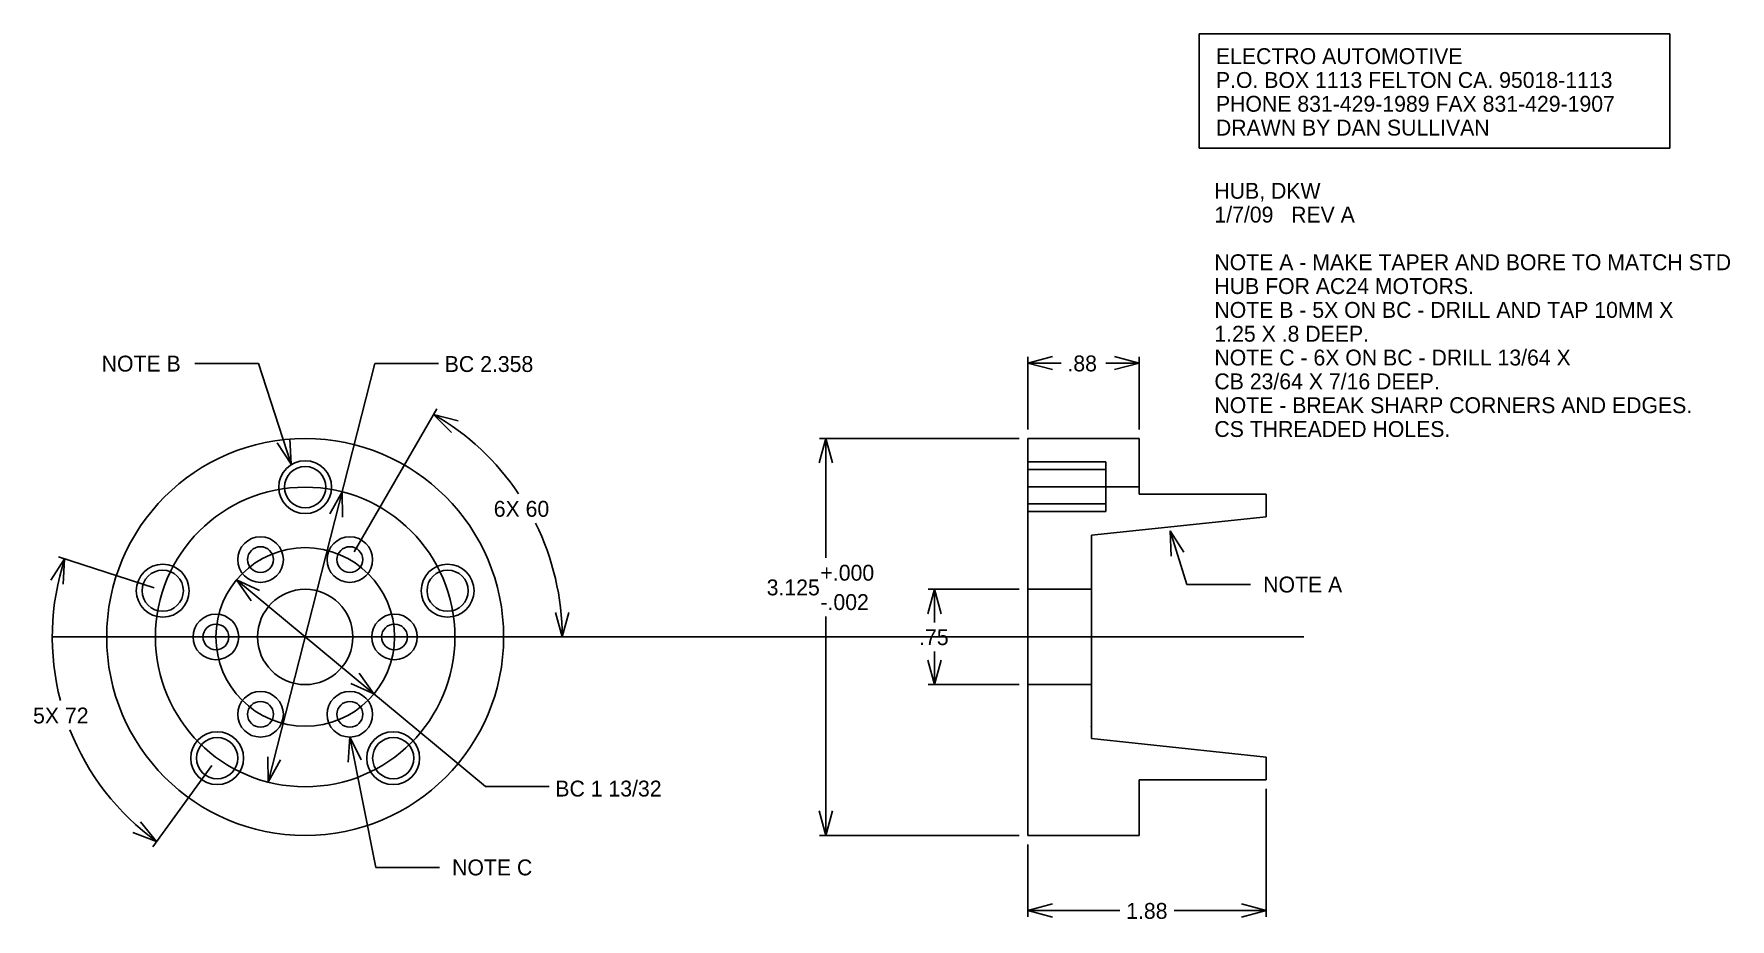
# Model space of a CAD drawing. Extents: x 0.5 to 13.8, y 0.6 to 7.6.
import ezdxf

# ---------------------------------------------------------------- set-up
doc = ezdxf.new("R2010")
doc.units = 0

msp = doc.modelspace()

# ---------------------------------------------------------------- linework, layer by layer
at = {"layer": 'DIM', "color": 7, "linetype": 'CONTINUOUS'}
for p, q in [((9.641683, 7.568941), (13.347567, 7.568941)), ((9.641683, 6.668955), (9.641683, 7.568941)), ((13.347567, 7.568941), (13.347567, 6.668955)), ((13.347567, 6.668955), (9.641683, 6.668955)), ((0.614013, 2.822528), (10.46602, 2.822528))]:
    msp.add_line(p, q, dxfattribs=at)
at = {"layer": 'DIM', "color": 1, "linetype": 'CONTINUOUS'}
for p, q in [((2.236521, 4.974199), (1.736521, 4.974199)), ((2.493358, 4.183141), (2.236521, 4.974199)), ((2.313339, 1.680086), (3.15326, 4.973933)), ((3.15326, 4.973933), (3.65326, 4.973933)), ((8.294265, 4.978581), (8.48745, 5.030345)), ((8.294265, 4.455028), (8.294265, 5.028581)), ((8.294265, 4.978581), (8.48745, 4.926817)), ((8.294265, 4.978581), (8.555309, 4.978581)), ((8.908221, 4.978581), (9.169265, 4.978581)), ((9.169265, 4.978581), (8.97608, 5.030345)), ((9.169265, 4.978581), (8.97608, 4.926817)), ((9.169265, 4.455028), (9.169265, 5.028581)), ((2.991158, 3.491966), (3.641096, 4.617694)), ((3.616096, 4.574393), (3.809281, 4.52263)), ((3.616096, 4.574393), (3.757518, 4.432972)), ((2.493358, 4.183141), (2.384467, 4.350899)), ((2.493358, 4.183141), (2.482935, 4.382869)), ((6.703121, 4.385028), (6.651358, 4.191843)), ((8.224265, 4.385028), (6.653121, 4.385028)), ((6.703121, 4.385028), (6.754885, 4.191843)), ((6.703121, 3.4467), (6.703121, 4.385028)), ((2.895977, 3.96497), (2.798084, 3.790565)), ((2.895977, 3.96497), (2.898402, 3.764985)), ((9.413631, 3.657918), (9.520935, 3.48914)), ((9.413631, 3.657918), (9.42217, 3.4581)), ((9.413631, 3.657918), (9.54644, 3.235344)), ((0.711088, 3.437786), (0.60216, 3.270052)), ((1.416788, 3.20849), (0.663535, 3.453237)), ((0.711088, 3.437786), (0.700621, 3.23806)), ((2.063487, 3.271241), (2.245241, 3.187782)), ((2.063487, 3.271241), (2.179161, 3.108086)), ((2.063487, 3.271241), (4.024107, 1.645591)), ((9.54644, 3.235344), (10.04644, 3.235344)), ((7.558733, 3.197527), (7.506969, 3.004342)), ((8.224265, 3.197527), (7.508733, 3.197527)), ((7.558733, 3.197527), (7.610497, 3.004342)), ((7.558733, 2.936464), (7.558733, 3.197527)), ((4.627537, 2.822533), (4.575773, 3.015719)), ((4.627537, 2.822533), (4.679301, 3.015719)), ((6.703121, 1.260028), (6.703121, 2.984831)), ((3.377658, 2.82253), (4.677537, 2.822534)), ((7.558733, 2.447527), (7.558733, 2.708591)), ((7.558733, 2.447527), (7.506969, 2.640712)), ((7.558733, 2.447527), (7.610497, 2.640712)), ((3.14583, 2.373815), (2.964075, 2.457274)), ((3.14583, 2.373815), (3.030155, 2.53697)), ((8.224265, 2.447527), (7.508733, 2.447527)), ((2.955665, 2.035983), (2.942793, 1.836398)), ((2.955665, 2.035983), (3.04431, 1.856701)), ((2.955665, 2.035983), (3.161134, 1.008635)), ((2.313339, 1.680086), (2.310914, 1.880071)), ((1.870514, 1.812066), (1.404978, 1.17131)), ((2.313339, 1.680086), (2.411232, 1.85449)), ((4.024107, 1.645591), (4.524107, 1.645591)), ((10.169265, 1.627528), (10.169265, 0.619475)), ((1.434367, 1.211761), (1.308503, 1.36719)), ((6.703121, 1.260028), (6.651358, 1.453213)), ((6.703121, 1.260028), (6.754885, 1.453213)), ((1.434367, 1.211761), (1.247651, 1.283434)), ((8.224265, 1.260028), (6.653121, 1.260028)), ((8.294265, 1.190028), (8.294265, 0.619475)), ((3.161134, 1.008635), (3.661134, 1.008635)), ((8.294265, 0.669475), (8.48745, 0.721239)), ((8.294265, 0.669475), (8.48745, 0.617712)), ((8.294265, 0.669475), (9.017871, 0.669475)), ((9.445659, 0.669475), (10.169265, 0.669475)), ((10.169265, 0.669475), (9.97608, 0.721239)), ((10.169265, 0.669475), (9.97608, 0.617712))]:
    msp.add_line(p, q, dxfattribs=at)
at = {"layer": 'DIM', "color": 7, "linetype": 'CONTINUOUS'}
for radius in [1.179, 0.703001]:
    msp.add_circle((2.604658, 2.822528), radius, dxfattribs=at)
at = {"layer": 'DIM', "color": 1, "linetype": 'CONTINUOUS'}
for radius, start, end in [(2.022879, 33.849292, 60.000043), (2.022879, 0.000155, 26.294983), (1.991018, 162, 194.541913), (1.991018, 201.527382, 234)]:
    msp.add_arc((2.604658, 2.822528), radius, start, end, dxfattribs=at)
at = {"layer": 'HUB', "color": 7, "linetype": 'CONTINUOUS'}
for p, q in [((8.294265, 4.385028), (9.169265, 4.385028)), ((8.294265, 4.385028), (8.294265, 1.260028)), ((9.169265, 4.385028), (9.169265, 3.947527)), ((8.294265, 4.200528), (8.908265, 4.200528)), ((8.294265, 4.140528), (8.908265, 4.140528)), ((8.908265, 4.200528), (8.908265, 3.810528)), ((8.294265, 4.005528), (9.169265, 4.005528)), ((9.169265, 3.947527), (10.169265, 3.947527)), ((10.169265, 3.947527), (10.169265, 3.768964)), ((8.294265, 3.870528), (8.908265, 3.870528)), ((8.294265, 3.810528), (8.908265, 3.810528)), ((10.169265, 3.768964), (8.794265, 3.622528)), ((8.794265, 3.622528), (8.794265, 2.022528)), ((8.294265, 3.197527), (8.794265, 3.197527)), ((8.294265, 2.447527), (8.794265, 2.447527)), ((8.794265, 2.022528), (10.169265, 1.876091)), ((10.169265, 1.876091), (10.169265, 1.697528)), ((10.169265, 1.697528), (9.169265, 1.697528)), ((9.169265, 1.260028), (9.169265, 1.697528)), ((8.294265, 1.260028), (9.169265, 1.260028))]:
    msp.add_line(p, q, dxfattribs=at)
for centre, radius in [((2.604658, 2.822528), 1.5625), ((2.604658, 4.001528), 0.208), ((2.604658, 4.001528), 0.162249), ((2.253158, 3.431344), 0.179499), ((2.956158, 3.431344), 0.1795), ((2.253158, 3.431344), 0.1015), ((2.956158, 3.431344), 0.101499), ((1.483362, 3.186859), 0.208), ((1.483362, 3.186859), 0.162249), ((3.725954, 3.186859), 0.208), ((3.725954, 3.186859), 0.162249), ((2.604658, 2.822528), 0.375), ((1.901658, 2.822528), 0.1795), ((3.307658, 2.82253), 0.1795), ((1.901658, 2.822528), 0.1015), ((3.307658, 2.82253), 0.1015), ((2.253159, 2.213712), 0.1795), ((2.253159, 2.213712), 0.101499), ((2.956159, 2.213714), 0.179501), ((2.956159, 2.213714), 0.1015), ((1.911659, 1.868697), 0.208), ((1.911659, 1.868697), 0.162249), ((3.297657, 1.868697), 0.208), ((3.297657, 1.868697), 0.162249)]:
    msp.add_circle(centre, radius, dxfattribs=at)
at = {"layer": 'HUB', "color": 7}
for p in [(2.253158, 3.431344), (2.956158, 3.431344), (1.901658, 2.822528), (2.604658, 2.822528), (3.307658, 2.82253), (8.794265, 2.822527), (8.794265, 2.822527), (2.253159, 2.213712), (2.956159, 2.213714), (8.794265, 2.118197)]:
    msp.add_point(p, dxfattribs=at)

# ---------------------------------------------------------------- texts
at = {"layer": 'DIM', "color": 7}
for s, p in [('ELECTRO AUTOMOTIVE', (9.774429, 7.331445)), ('P.O. BOX 1113 FELTON CA. 95018-1113', (9.774429, 7.143945)), ('PHONE 831-429-1989 FAX 831-429-1907', (9.774429, 6.956444)), ('DRAWN BY DAN SULLIVAN', (9.774429, 6.768944)), ('HUB, DKW', (9.762343, 6.27186)), ('1/7/09   REV A', (9.762343, 6.08436)), ('NOTE A - MAKE TAPER AND BORE TO MATCH STD', (9.762343, 5.709361)), ('HUB FOR AC24 MOTORS.', (9.762343, 5.521861)), ('NOTE B - 5X ON BC - DRILL AND TAP 10MM X', (9.762343, 5.33436)), ('1.25 X .8 DEEP.', (9.762343, 5.14686)), ('NOTE C - 6X ON BC - DRILL 13/64 X', (9.762343, 4.959361)), ('NOTE B', (1.002506, 4.911699)), ('BC 2.358', (3.70326, 4.908351)), ('.88', (8.605308, 4.913078)), ('CB 23/64 X 7/16 DEEP.', (9.762343, 4.771861)), ('NOTE - BREAK SHARP CORNERS AND EDGES.', (9.762343, 4.58436)), ('CS THREADED HOLES.', (9.762343, 4.39686)), ('6X 60', (4.088966, 3.768647)), ('+.000', (6.661101, 3.265766)), ('3.125', (6.237548, 3.150183)), ('NOTE A', (10.146441, 3.172843)), ('-.002', (6.661101, 3.034601)), ('.75', (7.437739, 2.75859)), ('5X 72', (0.462448, 2.141932)), ('BC 1 13/32', (4.574106, 1.566889)), ('NOTE C', (3.761134, 0.946135)), ('1.88', (9.067871, 0.603972))]:
    msp.add_text(s, height=0.125, dxfattribs=at).set_placement(p)

doc.saveas('drawing.dxf')
